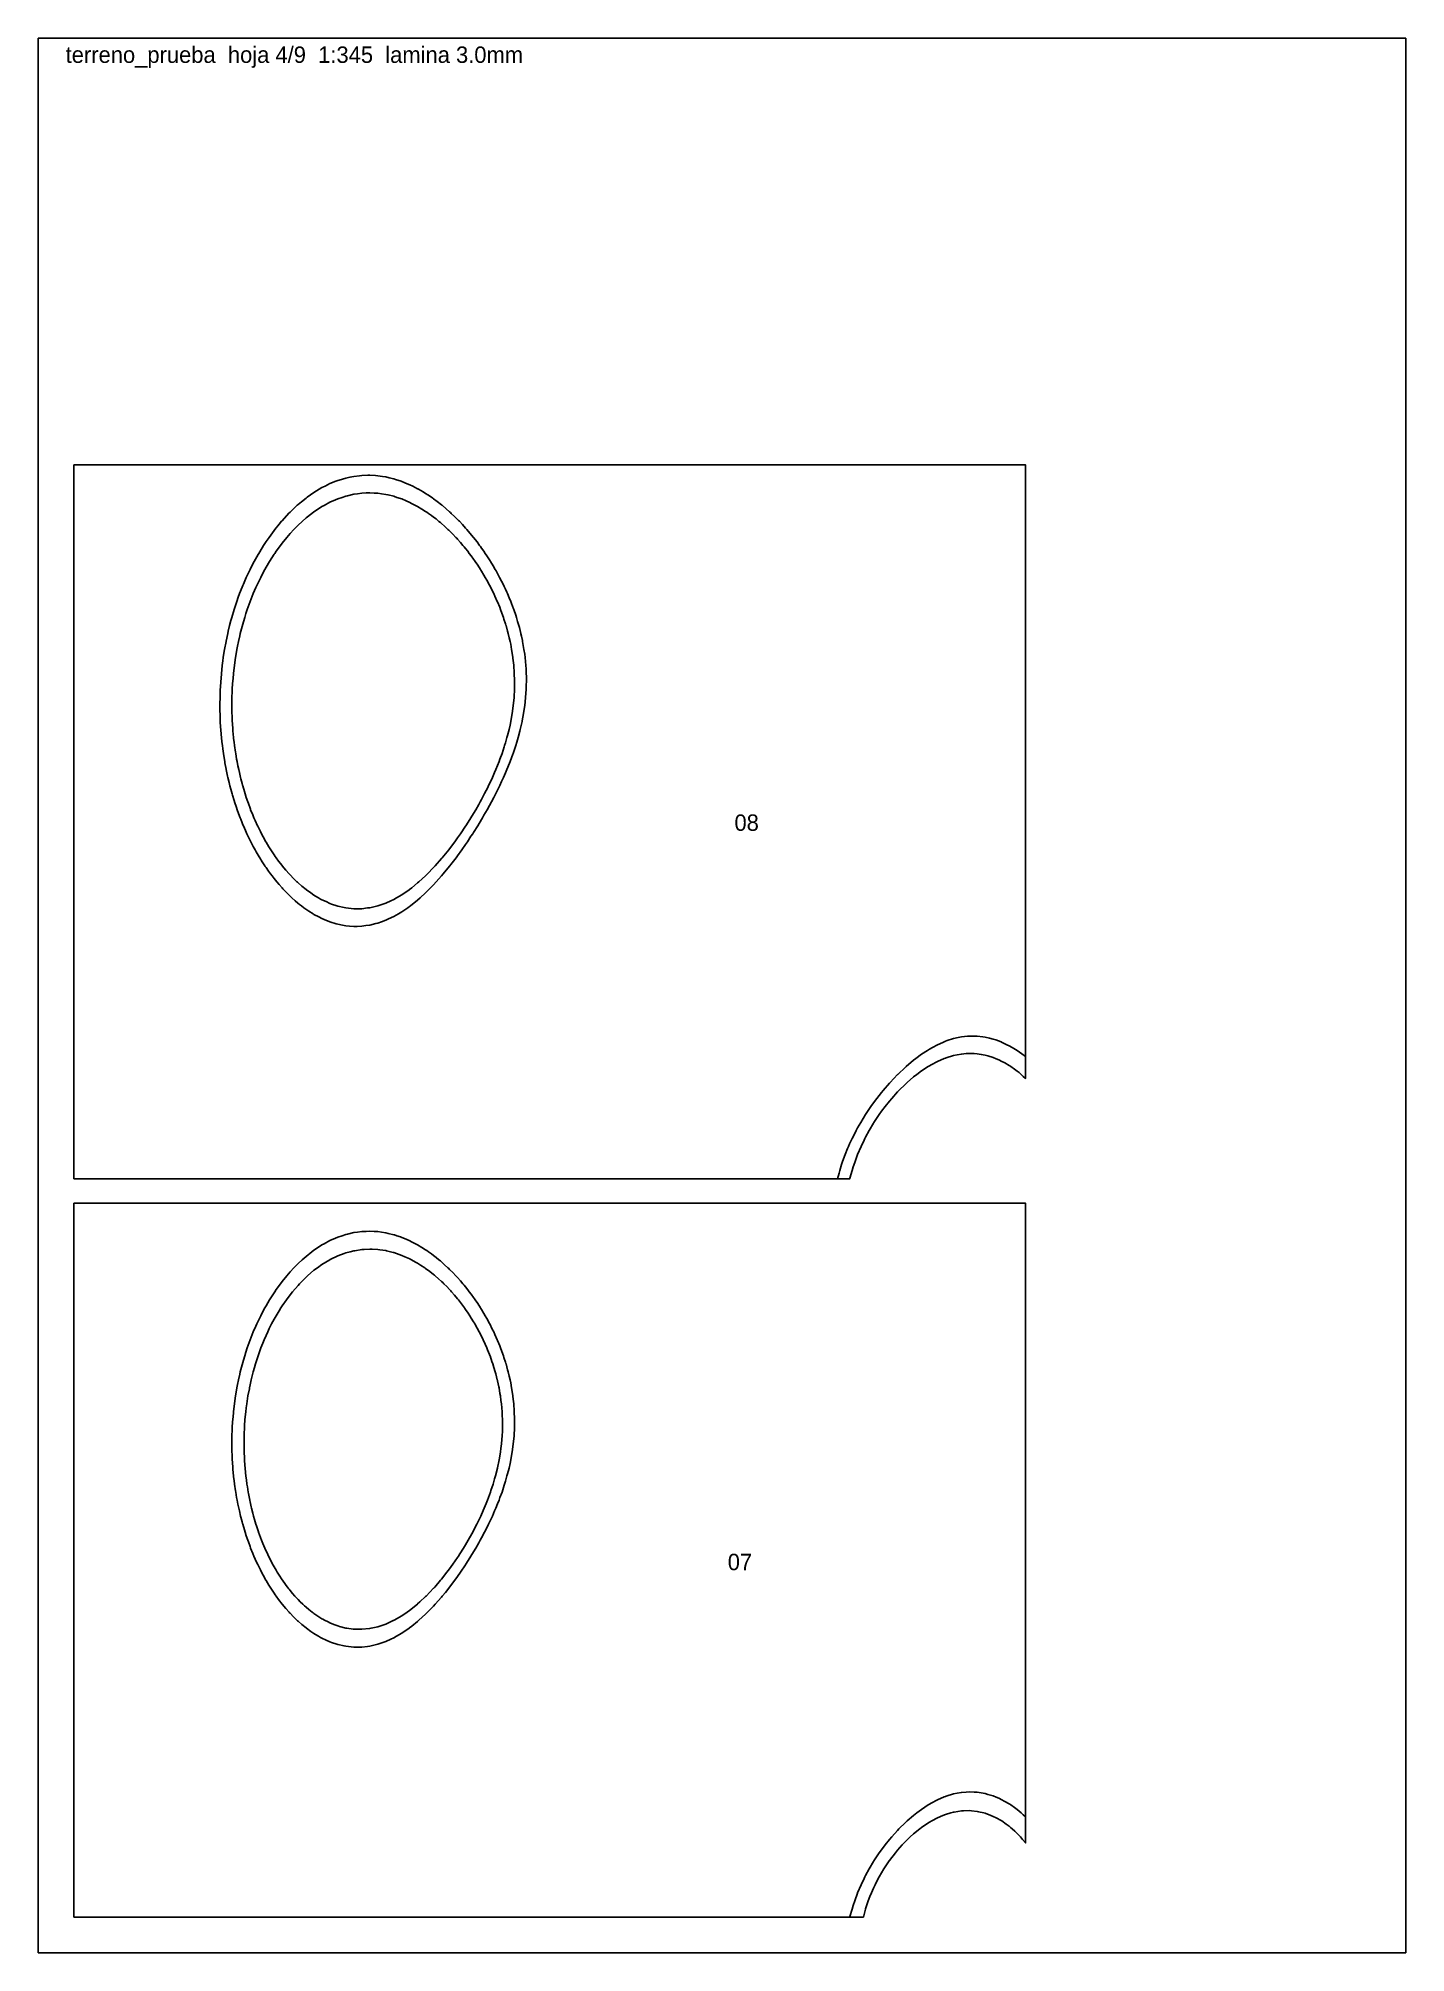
# Model space of a CAD drawing. Header units: millimetres. Extents: x 0 to 500, y 0 to 700.
import ezdxf
from ezdxf.enums import TextEntityAlignment as Align

# ---------------------------------------------------------------- set-up
doc = ezdxf.new("R2010")
doc.units = ezdxf.units.MM
for name, color, linetype in [('CORTE', 1, 'Continuous'), ('GRABADO', 5, 'Continuous'), ('HOJA', 8, 'Continuous')]:
    doc.layers.add(name, color=color, linetype=linetype)

msp = doc.modelspace()

# ---------------------------------------------------------------- linework, layer by layer
at = {"layer": 'CORTE'}
for points in [[(13, 283), (13, 544.02), (360.98, 544.02), (360.98, 319.71), (360.17, 320.44), (359.4, 321.12), (358.61, 321.8), (357.93, 322.35), (356.96, 323.07), (355.57, 324.05), (355.24, 324.27), (355.02, 324.42), (353.39, 325.35), (352.1, 326.05), (351.47, 326.34), (349.99, 326.97), (349.42, 327.21), (349.18, 327.31), (347.2, 327.91), (346.27, 328.17), (344.81, 328.43), (343.36, 328.67), (342.2, 328.74), (340.44, 328.81), (339.29, 328.74), (337.53, 328.6), (335.94, 328.3), (334.61, 328.04), (331.95, 327.22), (331.7, 327.14), (331.29, 326.97), (328.78, 325.9), (326.49, 324.67), (325.86, 324.33), (325.42, 324.05), (322.95, 322.42), (321.22, 321.12), (320.03, 320.2), (317.73, 318.19), (317.11, 317.64), (314.72, 315.26), (314.19, 314.72), (312.06, 312.34), (311.27, 311.41), (309.68, 309.41), (308.35, 307.65), (307.52, 306.48), (305.81, 303.94), (305.56, 303.55), (305.43, 303.35), (303.83, 300.62), (302.51, 298.23), (302.23, 297.7), (301.98, 297.16), (300.84, 294.77), (299.59, 291.87), (299.58, 291.84), (299.57, 291.82), (298.51, 288.91), (297.99, 287.31), (297.57, 285.98), (296.8, 283.18), (296.75, 283), (13, 283)], [(153, 517.19), (152.69, 517.51), (151.57, 518.68), (150.4, 519.87), (150.11, 520.15), (149.8, 520.44), (148.59, 521.55), (147.48, 522.56), (147.04, 522.93), (146.5, 523.37), (145.43, 524.24), (144.56, 524.93), (143.77, 525.5), (142.65, 526.3), (142.06, 526.72), (141.64, 527.01), (140.27, 527.85), (138.72, 528.8), (138.45, 528.94), (137.91, 529.22), (136.52, 529.94), (135.81, 530.31), (134.52, 530.86), (132.89, 531.55), (132.44, 531.7), (131.08, 532.15), (130.24, 532.43), (129.97, 532.52), (127.91, 533.01), (127.05, 533.22), (125.44, 533.45), (124.14, 533.65), (122.78, 533.72), (121.22, 533.8), (119.9, 533.75), (118.31, 533.69), (116.7, 533.46), (115.39, 533.29), (113.07, 532.75), (112.47, 532.61), (111.08, 532.15), (109.56, 531.64), (108.65, 531.23), (106.64, 530.36), (104.53, 529.22), (103.72, 528.78), (102.42, 527.92), (100.81, 526.86), (100.06, 526.3), (97.89, 524.6), (96.5, 523.37), (94.97, 521.96), (93.48, 520.44), (92.05, 518.91), (90.86, 517.52), (89.13, 515.39), (88.53, 514.59), (87.02, 512.47), (86.44, 511.66), (86.21, 511.33), (84.57, 508.73), (83.29, 506.57), (82.86, 505.8), (82.39, 504.9), (81.32, 502.87), (80.37, 500.94), (79.91, 499.95), (79.56, 499.13), (78.63, 497.02), (77.47, 494.11), (77.46, 494.09), (77.45, 494.05), (76.42, 491.16), (75.93, 489.64), (75.47, 488.23), (74.66, 485.43), (74.62, 485.3), (74.53, 484.96), (73.87, 482.37), (73.68, 481.52), (73.2, 479.44), (72.88, 477.79), (72.62, 476.52), (72.23, 474.21), (72.12, 473.59), (71.72, 470.76), (71.7, 470.66), (71.61, 469.86), (71.36, 467.73), (71.34, 467.46), (71.1, 464.8), (71.07, 464.26), (70.92, 461.87), (70.89, 461.16), (70.81, 458.94), (70.8, 458.13), (70.78, 456.01), (70.79, 455.19), (70.82, 453.08), (70.85, 452.32), (70.94, 450.15), (70.98, 449.52), (71.13, 447.22), (71.17, 446.79), (71.4, 444.29), (71.42, 444.11), (71.61, 442.54), (71.73, 441.49), (71.75, 441.37), (72.1, 438.93), (72.18, 438.44), (72.53, 436.43), (72.69, 435.51), (73, 433.97), (73.29, 432.58), (73.52, 431.56), (73.97, 429.65), (74.08, 429.2), (74.53, 427.5), (74.69, 426.88), (74.74, 426.72), (75.36, 424.62), (75.61, 423.79), (76.06, 422.4), (76.58, 420.86), (76.81, 420.22), (77.45, 418.48), (77.6, 418.08), (77.65, 417.93), (78.44, 416), (78.86, 415), (79.31, 413.95), (80.16, 412.08), (80.23, 411.94), (80.37, 411.65), (81.2, 409.98), (81.63, 409.15), (82.2, 408.06), (83.22, 406.22), (83.25, 406.18), (83.29, 406.1), (84.34, 404.35), (85.01, 403.29), (85.48, 402.56), (86.21, 401.47), (86.66, 400.82), (86.99, 400.36), (87.89, 399.12), (89.13, 397.5), (89.16, 397.47), (89.18, 397.44), (90.49, 395.88), (91.7, 394.51), (91.86, 394.32), (92.05, 394.12), (93.3, 392.84), (94.59, 391.58), (94.78, 391.39), (94.97, 391.22), (96.34, 390.03), (97.89, 388.75), (97.94, 388.71), (98.02, 388.66), (99.64, 387.49), (100.8, 386.69), (101.4, 386.33), (102.45, 385.73), (103.25, 385.26), (103.72, 385), (105.22, 384.31), (106.64, 383.67), (107.27, 383.45), (109.2, 382.8), (109.47, 382.72), (109.55, 382.69), (111.84, 382.18), (112.47, 382.04), (114.41, 381.83), (115.38, 381.73), (117.23, 381.74), (118.29, 381.75), (120.41, 382), (121.21, 382.1), (124.1, 382.78), (124.12, 382.78), (124.18, 382.8), (127.04, 383.8), (128.86, 384.63), (129.96, 385.14), (130.99, 385.73), (132.87, 386.81), (135.57, 388.66), (135.79, 388.81), (136.53, 389.4), (138.71, 391.14), (139.2, 391.58), (141.63, 393.79), (142.34, 394.51), (144.55, 396.76), (145.16, 397.44), (147.47, 400.05), (147.73, 400.37), (148.87, 401.77), (150.1, 403.3), (150.39, 403.66), (152.3, 406.23), (153.31, 407.6), (154.39, 409.16), (156.23, 411.88), (156.37, 412.08), (156.6, 412.45), (158.21, 415.01), (159.16, 416.56), (159.97, 417.94), (161.05, 419.84), (161.63, 420.87), (162.08, 421.69), (163.19, 423.8), (164.33, 426.06), (164.67, 426.73), (165, 427.43), (166.03, 429.66), (166.85, 431.51), (167.31, 432.59), (167.92, 434.09), (168.49, 435.52), (168.82, 436.42), (169.56, 438.45), (170.38, 440.91), (170.53, 441.38), (170.84, 442.44), (171.38, 444.31), (171.57, 445.04), (172.13, 447.23), (172.49, 448.89), (172.76, 450.16), (173.18, 452.51), (173.28, 453.09), (173.66, 455.92), (173.68, 456.02), (173.76, 456.9), (173.95, 458.95), (173.97, 459.15), (174.11, 461.88), (174.12, 462.23), (174.15, 464.8), (174.14, 465.18), (174.06, 467.73), (174.05, 468.02), (173.86, 470.66), (173.85, 470.75), (173.76, 471.58), (173.56, 473.39), (173.54, 473.59), (173.18, 475.94), (173.09, 476.52), (172.73, 478.41), (172.52, 479.44), (172.21, 480.81), (171.83, 482.37), (171.62, 483.16), (171.02, 485.3), (170.98, 485.44), (170.84, 485.88), (170.27, 487.66), (170.08, 488.23), (169.51, 489.83), (169.02, 491.16), (168.71, 491.95), (167.92, 493.89), (167.86, 494.03), (167.84, 494.09), (166.96, 496.05), (166.51, 497.01), (166.01, 498.03), (165.06, 499.94), (165.04, 499.98), (165, 500.05), (164, 501.87), (163.44, 502.87), (162.94, 503.73), (162.08, 505.16), (161.83, 505.55), (161.68, 505.8), (160.68, 507.33), (159.74, 508.73), (159.5, 509.07), (159.16, 509.56), (158.28, 510.77), (157.61, 511.66), (157.01, 512.43), (156.24, 513.42), (155.72, 514.06), (155.27, 514.58), (154.37, 515.64), (153.32, 516.84), (153, 517.19)], [(13, 13), (13, 274.02), (360.98, 274.02), (360.98, 40.14), (359.92, 41.41), (359.12, 42.34), (358.55, 42.96), (357.93, 43.62), (357.08, 44.42), (356.16, 45.26), (355.54, 45.8), (355.01, 46.24), (353.89, 47.06), (352.29, 48.19), (352.17, 48.26), (352.09, 48.31), (350.28, 49.29), (349.18, 49.86), (348.29, 50.22), (346.26, 50.99), (346.17, 51.01), (345.78, 51.11), (343.81, 51.57), (343.35, 51.67), (341.22, 51.89), (340.44, 51.95), (338.31, 51.89), (337.53, 51.86), (334.95, 51.45), (334.61, 51.39), (333.64, 51.11), (331.7, 50.53), (330.73, 50.13), (328.78, 49.31), (326.68, 48.18), (325.87, 47.73), (324.53, 46.84), (322.95, 45.78), (322.29, 45.26), (320.03, 43.43), (318.84, 42.33), (317.11, 40.68), (315.92, 39.4), (314.19, 37.46), (313.39, 36.48), (311.27, 33.72), (311.15, 33.55), (310.9, 33.18), (309.22, 30.62), (308.35, 29.21), (307.49, 27.69), (306.53, 25.86), (305.96, 24.77), (305.43, 23.65), (304.64, 21.84), (304.11, 20.51), (303.49, 18.91), (302.51, 16.06), (302.49, 15.98), (302.48, 15.95), (301.68, 13), (13, 13)], [(168.38, 206.97), (167.92, 209.11), (167.86, 209.38), (167.84, 209.44), (167.26, 211.71), (167.08, 212.37), (166.6, 213.98), (166.19, 215.3), (165.89, 216.19), (165.17, 218.23), (165.12, 218.36), (165, 218.68), (164.29, 220.45), (164, 221.16), (163.42, 222.5), (162.7, 224.08), (162.5, 224.51), (162.08, 225.37), (161.53, 226.46), (161.24, 227.01), (160.5, 228.36), (159.62, 229.94), (159.45, 230.24), (159.16, 230.73), (158.34, 232.05), (157.82, 232.87), (157.19, 233.82), (156.24, 235.24), (156, 235.56), (155.84, 235.8), (154.76, 237.24), (153.62, 238.73), (153.49, 238.9), (153.32, 239.11), (152.15, 240.48), (151.14, 241.65), (150.79, 242.04), (150.4, 242.47), (149.36, 243.54), (148.33, 244.58), (147.9, 245.01), (147.48, 245.42), (146.38, 246.4), (145.12, 247.51), (144.82, 247.77), (144.56, 247.98), (143.17, 249.05), (141.64, 250.21), (141.51, 250.3), (141.3, 250.43), (139.73, 251.45), (138.72, 252.1), (137.91, 252.55), (136.43, 253.36), (136.02, 253.58), (135.8, 253.69), (134.01, 254.49), (132.89, 254.98), (131.92, 255.32), (129.97, 255.99), (129.73, 256.04), (128.76, 256.28), (127.38, 256.62), (127.05, 256.7), (124.86, 257.01), (124.14, 257.12), (122.14, 257.21), (121.22, 257.25), (119.15, 257.13), (118.31, 257.09), (115.8, 256.69), (115.39, 256.63), (114.05, 256.29), (112.48, 255.87), (111.81, 255.62), (109.56, 254.79), (106.69, 253.41), (106.64, 253.39), (106.6, 253.36), (103.73, 251.63), (102.06, 250.43), (100.81, 249.51), (98.47, 247.51), (97.89, 246.99), (95.5, 244.58), (94.97, 244.02), (92.95, 241.65), (92.05, 240.55), (90.71, 238.73), (89.13, 236.47), (88.7, 235.8), (88.04, 234.71), (86.92, 232.87), (86.21, 231.62), (85.32, 229.94), (84.46, 228.18), (83.88, 227.01), (83.29, 225.74), (82.58, 224.09), (82.11, 222.9), (81.41, 221.16), (80.37, 218.3), (80.35, 218.23), (80.34, 218.2), (79.42, 215.3), (79.05, 213.97), (78.59, 212.37), (77.99, 209.99), (77.86, 209.44), (77.45, 207.61), (77.22, 206.51), (77.17, 206.23), (76.68, 203.59), (76.54, 202.67), (76.23, 200.66), (76.05, 199.25), (75.86, 197.73), (75.69, 195.96), (75.58, 194.8), (75.44, 192.78), (75.38, 191.87), (75.29, 189.7), (75.26, 188.94), (75.23, 186.71), (75.22, 186.01), (75.26, 183.81), (75.27, 183.08), (75.36, 180.98), (75.4, 180.15), (75.54, 178.23), (75.61, 177.22), (75.78, 175.55), (75.91, 174.3), (76.08, 172.92), (76.29, 171.37), (76.44, 170.36), (76.76, 168.44), (76.86, 167.85), (77.31, 165.51), (77.33, 165.39), (77.45, 164.86), (77.87, 163), (77.97, 162.58), (78.46, 160.66), (78.72, 159.65), (79.09, 158.36), (79.58, 156.72), (79.77, 156.12), (80.37, 154.27), (80.49, 153.91), (80.54, 153.79), (81.28, 151.77), (81.63, 150.86), (82.11, 149.67), (82.83, 147.94), (82.97, 147.61), (83.29, 146.9), (83.89, 145.61), (84.19, 145.01), (84.86, 143.66), (85.69, 142.08), (85.87, 141.74), (86.21, 141.12), (86.94, 139.88), (87.38, 139.15), (88.05, 138.06), (89.13, 136.39), (89.2, 136.29), (89.24, 136.23), (90.42, 134.59), (91.39, 133.3), (91.68, 132.92), (92.05, 132.44), (93, 131.32), (93.84, 130.37), (94.37, 129.77), (94.97, 129.12), (95.81, 128.28), (96.69, 127.44), (97.31, 126.86), (97.89, 126.33), (98.88, 125.51), (100.13, 124.52), (100.51, 124.22), (100.81, 124), (102.25, 123.04), (103.72, 122.1), (104.05, 121.92), (104.69, 121.59), (105.98, 120.93), (106.64, 120.6), (108.02, 120.06), (109.55, 119.48), (110.19, 119.31), (112.47, 118.72), (112.51, 118.71), (112.83, 118.67), (115.08, 118.36), (115.38, 118.32), (117.9, 118.27), (118.3, 118.27), (121.09, 118.55), (121.21, 118.56), (121.7, 118.67), (124.13, 119.2), (124.92, 119.46), (127.04, 120.18), (129.79, 121.42), (129.96, 121.5), (130.12, 121.59), (132.87, 123.17), (134.85, 124.52), (135.79, 125.17), (138.63, 127.45), (138.71, 127.51), (139.53, 128.27), (141.63, 130.2), (141.79, 130.37), (144.55, 133.24), (144.6, 133.3), (144.95, 133.7), (147.13, 136.23), (147.47, 136.63), (149.44, 139.16), (150.39, 140.4), (151.59, 142.09), (153.31, 144.56), (153.61, 145.02), (154.15, 145.86), (155.48, 147.95), (156.23, 149.18), (157.22, 150.87), (158.5, 153.15), (158.86, 153.8), (159.15, 154.35), (160.37, 156.73), (161.53, 159.12), (161.79, 159.66), (162.07, 160.29), (163.08, 162.59), (163.78, 164.31), (164.27, 165.52), (165, 167.46), (165.35, 168.45), (165.53, 168.99), (166.31, 171.38), (166.85, 173.24), (167.16, 174.31), (167.89, 177.21), (167.9, 177.23), (167.92, 177.33), (168.5, 180.16), (168.62, 180.87), (168.99, 183.09), (169.15, 184.33), (169.36, 186.02), (169.49, 187.6), (169.6, 188.95), (169.68, 190.72), (169.72, 191.87), (169.73, 193.69), (169.72, 194.8), (169.65, 196.54), (169.6, 197.73), (169.47, 199.29), (169.34, 200.66), (169.19, 201.93), (168.97, 203.59), (168.82, 204.49), (168.47, 206.51), (168.38, 206.97)]]:
    msp.add_lwpolyline(points, close=True, dxfattribs=at)
at = {"layer": 'GRABADO'}
for points in [[(13, 544.02), (360.98, 544.02), (360.98, 327.67), (359.62, 328.67), (357.94, 329.87), (357.92, 329.89), (357.88, 329.91), (356.09, 330.98), (355.02, 331.6), (354.2, 332.01), (352.46, 332.84), (352.22, 332.95), (352.1, 333), (350.08, 333.73), (349.19, 334.04), (347.82, 334.39), (346.27, 334.75), (345.39, 334.87), (343.36, 335.12), (342.74, 335.14), (340.44, 335.16), (339.79, 335.1), (337.53, 334.86), (336.4, 334.62), (334.61, 334.23), (332.36, 333.5), (331.7, 333.27), (330.69, 332.84), (328.78, 331.99), (326.96, 331.01), (325.86, 330.41), (325.1, 329.91), (322.95, 328.51), (320.91, 326.98), (320.03, 326.32), (317.36, 324.05), (317.11, 323.84), (314.25, 321.13), (314.19, 321.06), (311.47, 318.2), (311.27, 317.97), (308.95, 315.27), (308.35, 314.55), (306.63, 312.34), (305.43, 310.74), (304.48, 309.41), (302.51, 306.5), (302.5, 306.48), (302.48, 306.46), (300.72, 303.55), (299.59, 301.58), (299.07, 300.63), (298.52, 299.56), (297.58, 297.7), (296.67, 295.73), (296.24, 294.77), (295.93, 294.04), (295.05, 291.84), (294.11, 289.28), (293.98, 288.91), (293.75, 288.17), (293.07, 285.99), (292.82, 285.06), (292.28, 283), (13, 283), (13, 544.02)], [(178.43, 467.73), (178.35, 469.4), (178.27, 470.66), (178.14, 472.12), (178, 473.59), (177.85, 474.75), (177.6, 476.52), (177.47, 477.3), (177.09, 479.45), (177.02, 479.78), (176.68, 481.33), (176.5, 482.19), (176.46, 482.37), (175.91, 484.53), (175.71, 485.3), (175.27, 486.81), (174.84, 488.23), (174.58, 489.05), (173.86, 491.16), (173.84, 491.23), (173.76, 491.42), (173.04, 493.36), (172.75, 494.09), (172.2, 495.45), (171.53, 497.02), (171.32, 497.49), (170.84, 498.53), (170.4, 499.5), (170.18, 499.94), (169.43, 501.46), (168.7, 502.87), (168.43, 503.38), (167.92, 504.31), (167.39, 505.27), (167.09, 505.8), (166.32, 507.12), (165.34, 508.73), (165.21, 508.94), (165, 509.27), (164.06, 510.72), (163.43, 511.66), (162.88, 512.46), (162.08, 513.6), (161.67, 514.18), (161.36, 514.59), (160.42, 515.85), (159.16, 517.47), (159.14, 517.5), (159.13, 517.52), (157.82, 519.1), (156.66, 520.45), (156.47, 520.67), (156.24, 520.93), (155.07, 522.2), (153.96, 523.38), (153.65, 523.71), (153.32, 524.04), (152.18, 525.16), (150.98, 526.3), (150.68, 526.59), (150.4, 526.85), (149.13, 527.95), (147.63, 529.23), (147.55, 529.3), (147.48, 529.36), (145.9, 530.58), (144.56, 531.59), (144.23, 531.82), (143.74, 532.16), (142.49, 533.01), (141.64, 533.57), (140.69, 534.13), (139.06, 535.09), (138.85, 535.21), (138.72, 535.28), (136.91, 536.19), (135.81, 536.74), (134.91, 537.11), (132.89, 537.95), (132.85, 537.97), (132.71, 538.01), (130.64, 538.69), (129.97, 538.91), (128.33, 539.3), (127.05, 539.61), (125.9, 539.78), (124.14, 540.05), (123.3, 540.1), (121.22, 540.24), (120.5, 540.21), (118.31, 540.16), (117.42, 540.05), (115.39, 539.82), (113.97, 539.51), (112.47, 539.2), (109.98, 538.44), (109.56, 538.32), (108.79, 538.01), (106.64, 537.15), (104.91, 536.28), (103.72, 535.69), (102.7, 535.09), (100.8, 533.94), (98.28, 532.16), (97.89, 531.87), (96.29, 530.56), (94.97, 529.48), (94.7, 529.23), (92.05, 526.73), (91.64, 526.31), (89.13, 523.6), (88.94, 523.38), (88.09, 522.33), (86.54, 520.45), (86.21, 520.03), (84.38, 517.52), (83.29, 515.95), (82.4, 514.59), (80.97, 512.27), (80.59, 511.66), (80.37, 511.28), (78.95, 508.74), (77.45, 505.83), (77.44, 505.81), (77.43, 505.79), (76.06, 502.88), (75, 500.42), (74.79, 499.95), (74.53, 499.3), (73.63, 497.02), (73.14, 495.63), (72.58, 494.09), (71.62, 491.18), (71.61, 491.16), (71.61, 491.13), (70.75, 488.23), (70.45, 487.07), (69.97, 485.3), (69.46, 483.16), (69.27, 482.37), (68.68, 479.58), (68.66, 479.45), (68.65, 479.41), (68.12, 476.52), (68.02, 475.85), (67.66, 473.59), (67.51, 472.41), (67.27, 470.66), (67.11, 469.08), (66.96, 467.73), (66.81, 465.85), (66.72, 464.8), (66.6, 462.71), (66.55, 461.87), (66.47, 459.65), (66.45, 458.94), (66.42, 456.67), (66.41, 456.01), (66.44, 453.76), (66.45, 453.08), (66.53, 450.92), (66.56, 450.15), (66.68, 448.15), (66.74, 447.22), (66.89, 445.43), (66.99, 444.29), (67.16, 442.76), (67.31, 441.36), (67.47, 440.15), (67.71, 438.44), (67.84, 437.59), (68.18, 435.51), (68.25, 435.08), (68.68, 432.79), (68.72, 432.61), (68.72, 432.58), (69.23, 430.2), (69.35, 429.65), (69.79, 427.83), (70.06, 426.72), (70.39, 425.5), (70.86, 423.79), (71.03, 423.21), (71.6, 421.31), (71.71, 420.96), (71.74, 420.86), (72.44, 418.76), (72.73, 417.93), (73.2, 416.6), (73.8, 415), (74, 414.48), (74.53, 413.19), (74.85, 412.4), (74.99, 412.07), (75.73, 410.36), (76.29, 409.14), (76.65, 408.35), (77.45, 406.73), (77.62, 406.39), (77.7, 406.22), (78.62, 404.46), (79.26, 403.29), (79.66, 402.58), (80.37, 401.36), (80.74, 400.73), (80.97, 400.36), (81.86, 398.93), (82.84, 397.43), (83.01, 397.16), (83.29, 396.76), (84.22, 395.44), (84.91, 394.5), (85.46, 393.75), (86.21, 392.79), (86.75, 392.12), (87.2, 391.57), (88.08, 390.53), (89.13, 389.34), (89.46, 388.98), (89.78, 388.65), (90.89, 387.49), (92.05, 386.34), (92.36, 386.04), (92.72, 385.72), (93.9, 384.65), (94.96, 383.74), (95.49, 383.32), (96.19, 382.79), (97.15, 382.06), (97.88, 381.52), (98.87, 380.86), (100.45, 379.87), (100.67, 379.73), (100.8, 379.65), (102.56, 378.71), (103.72, 378.12), (104.54, 377.77), (106.58, 376.94), (106.62, 376.93), (106.63, 376.92), (108.86, 376.24), (109.55, 376.05), (111.24, 375.71), (112.46, 375.49), (113.81, 375.37), (115.38, 375.25), (116.64, 375.28), (118.29, 375.33), (119.81, 375.54), (121.21, 375.74), (123.48, 376.3), (124.12, 376.46), (125.47, 376.94), (127.04, 377.5), (128.09, 377.99), (129.96, 378.87), (131.67, 379.87), (132.87, 380.56), (135.1, 382.09), (135.79, 382.58), (136.06, 382.79), (138.71, 384.91), (139.61, 385.72), (141.63, 387.55), (142.72, 388.65), (144.55, 390.5), (145.52, 391.58), (147.47, 393.75), (148.1, 394.51), (150.39, 397.29), (150.51, 397.43), (150.88, 397.92), (152.74, 400.37), (153.31, 401.12), (154.87, 403.29), (156.24, 405.23), (156.9, 406.22), (158.22, 408.21), (158.84, 409.15), (159.16, 409.64), (160.68, 412.08), (162.08, 414.38), (162.45, 415.01), (162.97, 415.9), (164.13, 417.94), (165, 419.5), (165.74, 420.87), (166.57, 422.44), (167.27, 423.8), (167.92, 425.11), (168.72, 426.73), (169.42, 428.23), (170.08, 429.66), (170.84, 431.41), (171.35, 432.59), (171.7, 433.45), (172.53, 435.52), (173.53, 438.22), (173.62, 438.45), (173.76, 438.89), (174.6, 441.38), (174.96, 442.58), (175.47, 444.31), (176.1, 446.65), (176.25, 447.24), (176.68, 449.17), (176.91, 450.16), (176.96, 450.44), (177.46, 453.09), (177.6, 454.01), (177.89, 456.02), (178.04, 457.38), (178.2, 458.95), (178.32, 460.59), (178.4, 461.88), (178.45, 463.65), (178.48, 464.8), (178.46, 466.58), (178.43, 467.73)], [(13, 274.02), (360.98, 274.02), (360.98, 49.71), (360.17, 50.44), (359.4, 51.12), (358.61, 51.8), (357.93, 52.35), (356.96, 53.07), (355.57, 54.05), (355.24, 54.27), (355.02, 54.42), (353.39, 55.35), (352.1, 56.05), (351.47, 56.34), (349.99, 56.97), (349.42, 57.21), (349.18, 57.31), (347.2, 57.91), (346.27, 58.17), (344.81, 58.43), (343.36, 58.67), (342.2, 58.74), (340.44, 58.81), (339.29, 58.74), (337.53, 58.6), (335.94, 58.3), (334.61, 58.04), (331.95, 57.22), (331.7, 57.14), (331.29, 56.97), (328.78, 55.9), (326.49, 54.67), (325.86, 54.33), (325.42, 54.05), (322.95, 52.42), (321.22, 51.12), (320.03, 50.2), (317.73, 48.19), (317.11, 47.64), (314.72, 45.26), (314.19, 44.72), (312.06, 42.34), (311.27, 41.41), (309.68, 39.41), (308.35, 37.65), (307.52, 36.48), (305.81, 33.94), (305.56, 33.55), (305.43, 33.35), (303.83, 30.62), (302.51, 28.23), (302.23, 27.7), (301.98, 27.16), (300.84, 24.77), (299.59, 21.87), (299.58, 21.84), (299.57, 21.82), (298.51, 18.91), (297.99, 17.31), (297.57, 15.98), (296.8, 13.18), (296.75, 13), (13, 13), (13, 274.02)], [(152.69, 247.51), (151.57, 248.68), (150.4, 249.87), (150.11, 250.15), (149.8, 250.44), (148.59, 251.55), (147.48, 252.56), (147.04, 252.93), (146.5, 253.37), (145.43, 254.24), (144.56, 254.93), (143.77, 255.5), (142.65, 256.3), (142.06, 256.72), (141.64, 257.01), (140.27, 257.85), (138.72, 258.8), (138.45, 258.94), (137.91, 259.22), (136.52, 259.94), (135.81, 260.31), (134.52, 260.86), (132.89, 261.55), (132.44, 261.7), (131.08, 262.15), (130.24, 262.43), (129.97, 262.52), (127.91, 263.01), (127.05, 263.22), (125.44, 263.45), (124.14, 263.65), (122.78, 263.72), (121.22, 263.8), (119.9, 263.75), (118.31, 263.69), (116.7, 263.46), (115.39, 263.29), (113.07, 262.75), (112.47, 262.61), (111.08, 262.15), (109.56, 261.64), (108.65, 261.23), (106.64, 260.36), (104.53, 259.22), (103.72, 258.78), (102.42, 257.92), (100.81, 256.86), (100.06, 256.3), (97.89, 254.6), (96.5, 253.37), (94.97, 251.96), (93.48, 250.44), (92.05, 248.91), (90.86, 247.52), (89.13, 245.39), (88.53, 244.59), (87.02, 242.47), (86.44, 241.66), (86.21, 241.33), (84.57, 238.73), (83.29, 236.57), (82.86, 235.8), (82.39, 234.9), (81.32, 232.87), (80.37, 230.94), (79.91, 229.95), (79.56, 229.13), (78.63, 227.02), (77.47, 224.11), (77.46, 224.09), (77.45, 224.05), (76.42, 221.16), (75.93, 219.64), (75.47, 218.23), (74.66, 215.43), (74.62, 215.3), (74.53, 214.96), (73.87, 212.37), (73.68, 211.52), (73.2, 209.44), (72.88, 207.79), (72.62, 206.52), (72.23, 204.21), (72.12, 203.59), (71.72, 200.76), (71.7, 200.66), (71.61, 199.86), (71.36, 197.73), (71.34, 197.46), (71.1, 194.8), (71.07, 194.26), (70.92, 191.87), (70.89, 191.16), (70.81, 188.94), (70.8, 188.13), (70.78, 186.01), (70.79, 185.19), (70.82, 183.08), (70.85, 182.32), (70.94, 180.15), (70.98, 179.52), (71.13, 177.22), (71.17, 176.79), (71.4, 174.29), (71.42, 174.11), (71.61, 172.54), (71.73, 171.49), (71.75, 171.37), (72.1, 168.93), (72.18, 168.44), (72.53, 166.43), (72.69, 165.51), (73, 163.97), (73.29, 162.58), (73.52, 161.56), (73.97, 159.65), (74.08, 159.2), (74.53, 157.5), (74.69, 156.88), (74.74, 156.72), (75.36, 154.62), (75.61, 153.79), (76.06, 152.4), (76.58, 150.86), (76.81, 150.22), (77.45, 148.48), (77.6, 148.08), (77.65, 147.93), (78.44, 146), (78.86, 145), (79.31, 143.95), (80.16, 142.08), (80.23, 141.94), (80.37, 141.65), (81.2, 139.98), (81.63, 139.15), (82.2, 138.06), (83.22, 136.22), (83.25, 136.18), (83.29, 136.1), (84.34, 134.35), (85.01, 133.29), (85.48, 132.56), (86.21, 131.47), (86.66, 130.82), (86.99, 130.36), (87.89, 129.12), (89.13, 127.5), (89.16, 127.47), (89.18, 127.44), (90.49, 125.88), (91.7, 124.51), (91.86, 124.32), (92.05, 124.12), (93.3, 122.84), (94.59, 121.58), (94.78, 121.39), (94.97, 121.22), (96.34, 120.03), (97.89, 118.75), (97.94, 118.71), (98.02, 118.66), (99.64, 117.49), (100.8, 116.69), (101.4, 116.33), (102.45, 115.73), (103.25, 115.26), (103.72, 115), (105.22, 114.31), (106.64, 113.67), (107.27, 113.45), (109.2, 112.8), (109.47, 112.72), (109.55, 112.69), (111.84, 112.18), (112.47, 112.04), (114.41, 111.83), (115.38, 111.73), (117.23, 111.74), (118.29, 111.75), (120.41, 112), (121.21, 112.1), (124.1, 112.78), (124.12, 112.78), (124.18, 112.8), (127.04, 113.8), (128.86, 114.63), (129.96, 115.14), (130.99, 115.73), (132.87, 116.81), (135.57, 118.66), (135.79, 118.81), (136.53, 119.4), (138.71, 121.14), (139.2, 121.58), (141.63, 123.79), (142.34, 124.51), (144.55, 126.76), (145.16, 127.44), (147.47, 130.05), (147.73, 130.37), (148.87, 131.77), (150.1, 133.3), (150.39, 133.66), (152.3, 136.23), (153.31, 137.6), (154.39, 139.16), (156.23, 141.88), (156.37, 142.08), (156.6, 142.45), (158.21, 145.01), (159.16, 146.56), (159.97, 147.94), (161.05, 149.84), (161.63, 150.87), (162.08, 151.69), (163.19, 153.8), (164.33, 156.06), (164.67, 156.73), (165, 157.43), (166.03, 159.66), (166.85, 161.51), (167.31, 162.59), (167.92, 164.09), (168.49, 165.52), (168.82, 166.42), (169.56, 168.45), (170.38, 170.91), (170.53, 171.38), (170.84, 172.44), (171.38, 174.31), (171.57, 175.04), (172.13, 177.23), (172.49, 178.89), (172.76, 180.16), (173.18, 182.51), (173.28, 183.09), (173.66, 185.92), (173.68, 186.02), (173.76, 186.9), (173.95, 188.95), (173.97, 189.15), (174.11, 191.88), (174.12, 192.23), (174.15, 194.8), (174.14, 195.18), (174.06, 197.73), (174.05, 198.02), (173.86, 200.66), (173.85, 200.75), (173.76, 201.58), (173.56, 203.39), (173.54, 203.59), (173.18, 205.94), (173.09, 206.52), (172.73, 208.41), (172.52, 209.44), (172.21, 210.81), (171.83, 212.37), (171.62, 213.16), (171.02, 215.3), (170.98, 215.44), (170.84, 215.88), (170.27, 217.66), (170.08, 218.23), (169.51, 219.83), (169.02, 221.16), (168.71, 221.95), (167.92, 223.89), (167.86, 224.03), (167.84, 224.09), (166.96, 226.05), (166.51, 227.01), (166.01, 228.03), (165.06, 229.94), (165.04, 229.98), (165, 230.05), (164, 231.87), (163.44, 232.87), (162.94, 233.73), (162.08, 235.16), (161.83, 235.55), (161.68, 235.8), (160.68, 237.33), (159.74, 238.73), (159.5, 239.07), (159.16, 239.56), (158.28, 240.77), (157.61, 241.66), (157.01, 242.43), (156.24, 243.42), (155.72, 244.06), (155.27, 244.58), (154.37, 245.64), (153.32, 246.84), (153, 247.19), (152.69, 247.51)]]:
    msp.add_lwpolyline(points, close=True, dxfattribs=at)
at = {"layer": 'HOJA'}
msp.add_lwpolyline([(0, 0), (500, 0), (500, 700), (0, 700)], close=True, dxfattribs=at)

# ---------------------------------------------------------------- texts
at = {"layer": 'GRABADO'}
for s, p in [('08', (259.02, 413.2)), ('07', (256.56, 142.87))]:
    msp.add_text(s, height=6, dxfattribs=at).set_placement(p, align=Align.MIDDLE_CENTER)
at = {"layer": 'HOJA'}
msp.add_text('terreno_prueba  hoja 4/9  1:345  lamina 3.0mm', height=6, dxfattribs=at).set_placement((10, 691))

doc.saveas('drawing.dxf')
